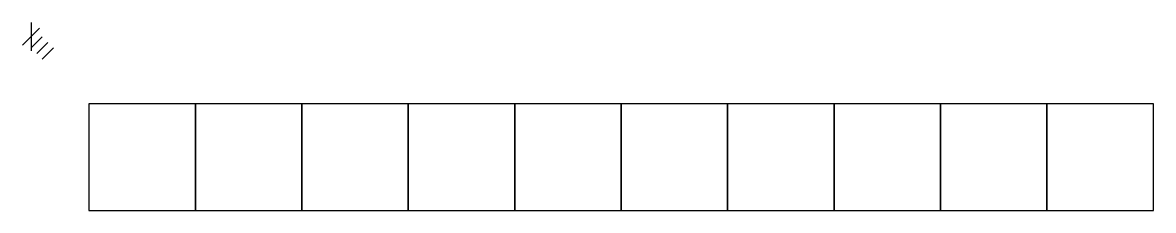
# Model space of a CAD drawing. Extents: x -1 to 105, y 281 to 298.
import ezdxf

# ---------------------------------------------------------------- set-up
doc = ezdxf.new("R2010")
doc.units = 0

msp = doc.modelspace()

# ---------------------------------------------------------------- linework, layer by layer
for p, q in [((15.4364, 290.696), (5.43637, 290.696)), ((5.43637, 290.696), (5.43637, 280.697)), ((25.4363, 290.696), (15.4364, 290.696)), ((15.4364, 290.696), (15.4364, 280.697)), ((15.4364, 280.697), (15.4364, 290.696)), ((35.4363, 290.696), (25.4363, 290.696)), ((25.4363, 290.696), (25.4363, 280.697)), ((25.4363, 280.697), (25.4363, 290.696)), ((45.4363, 290.696), (35.4363, 290.696)), ((35.4363, 290.696), (35.4363, 280.697)), ((35.4363, 280.697), (35.4363, 290.696)), ((55.4363, 290.696), (45.4363, 290.696)), ((45.4363, 290.696), (45.4363, 280.697)), ((45.4363, 280.697), (45.4363, 290.696)), ((65.4363, 290.696), (55.4363, 290.696)), ((55.4363, 290.696), (55.4363, 280.697)), ((55.4363, 280.697), (55.4363, 290.696)), ((75.4363, 290.696), (65.4363, 290.696)), ((65.4363, 290.696), (65.4363, 280.697)), ((65.4363, 280.697), (65.4363, 290.696)), ((85.4363, 290.696), (75.4363, 290.696)), ((75.4363, 290.696), (75.4363, 280.697)), ((75.4363, 280.697), (75.4363, 290.696)), ((95.4363, 290.696), (85.4363, 290.696)), ((85.4363, 290.696), (85.4363, 280.697)), ((85.4363, 280.697), (85.4363, 290.696)), ((105.436, 290.696), (95.4363, 290.696)), ((95.4363, 290.696), (95.4363, 280.697)), ((95.4363, 280.697), (95.4363, 290.696)), ((105.436, 280.697), (105.436, 290.696)), ((5.43637, 280.697), (15.4364, 280.697)), ((15.4364, 280.697), (25.4363, 280.697)), ((25.4363, 280.697), (35.4363, 280.697)), ((35.4363, 280.697), (45.4363, 280.697)), ((45.4363, 280.697), (55.4363, 280.697)), ((55.4363, 280.697), (65.4363, 280.697)), ((65.4363, 280.697), (75.4363, 280.697)), ((75.4363, 280.697), (85.4363, 280.697)), ((85.4363, 280.697), (95.4363, 280.697)), ((95.4363, 280.697), (105.436, 280.697))]:
    msp.add_line(p, q)
at = {"layer": 'Layer 1'}
for p, q in [((0.79375, 297.794), (-0.79375, 296.206)), ((0, 298.323), (0, 295.677)), ((1.05833, 297), (0, 295.94167)), ((1.5875, 296.471), (0.52917, 295.41267)), ((2.11666, 295.942), (1.05833, 294.88367))]:
    msp.add_line(p, q, dxfattribs=at)

doc.saveas('drawing.dxf')
